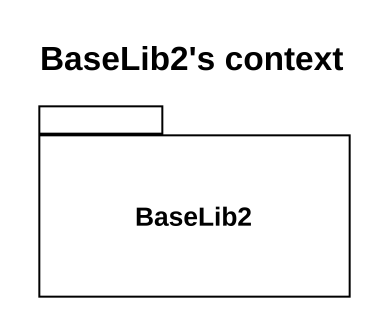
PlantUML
@startuml
title BaseLib2's context
package BaseLib2 {
}
@enduml
